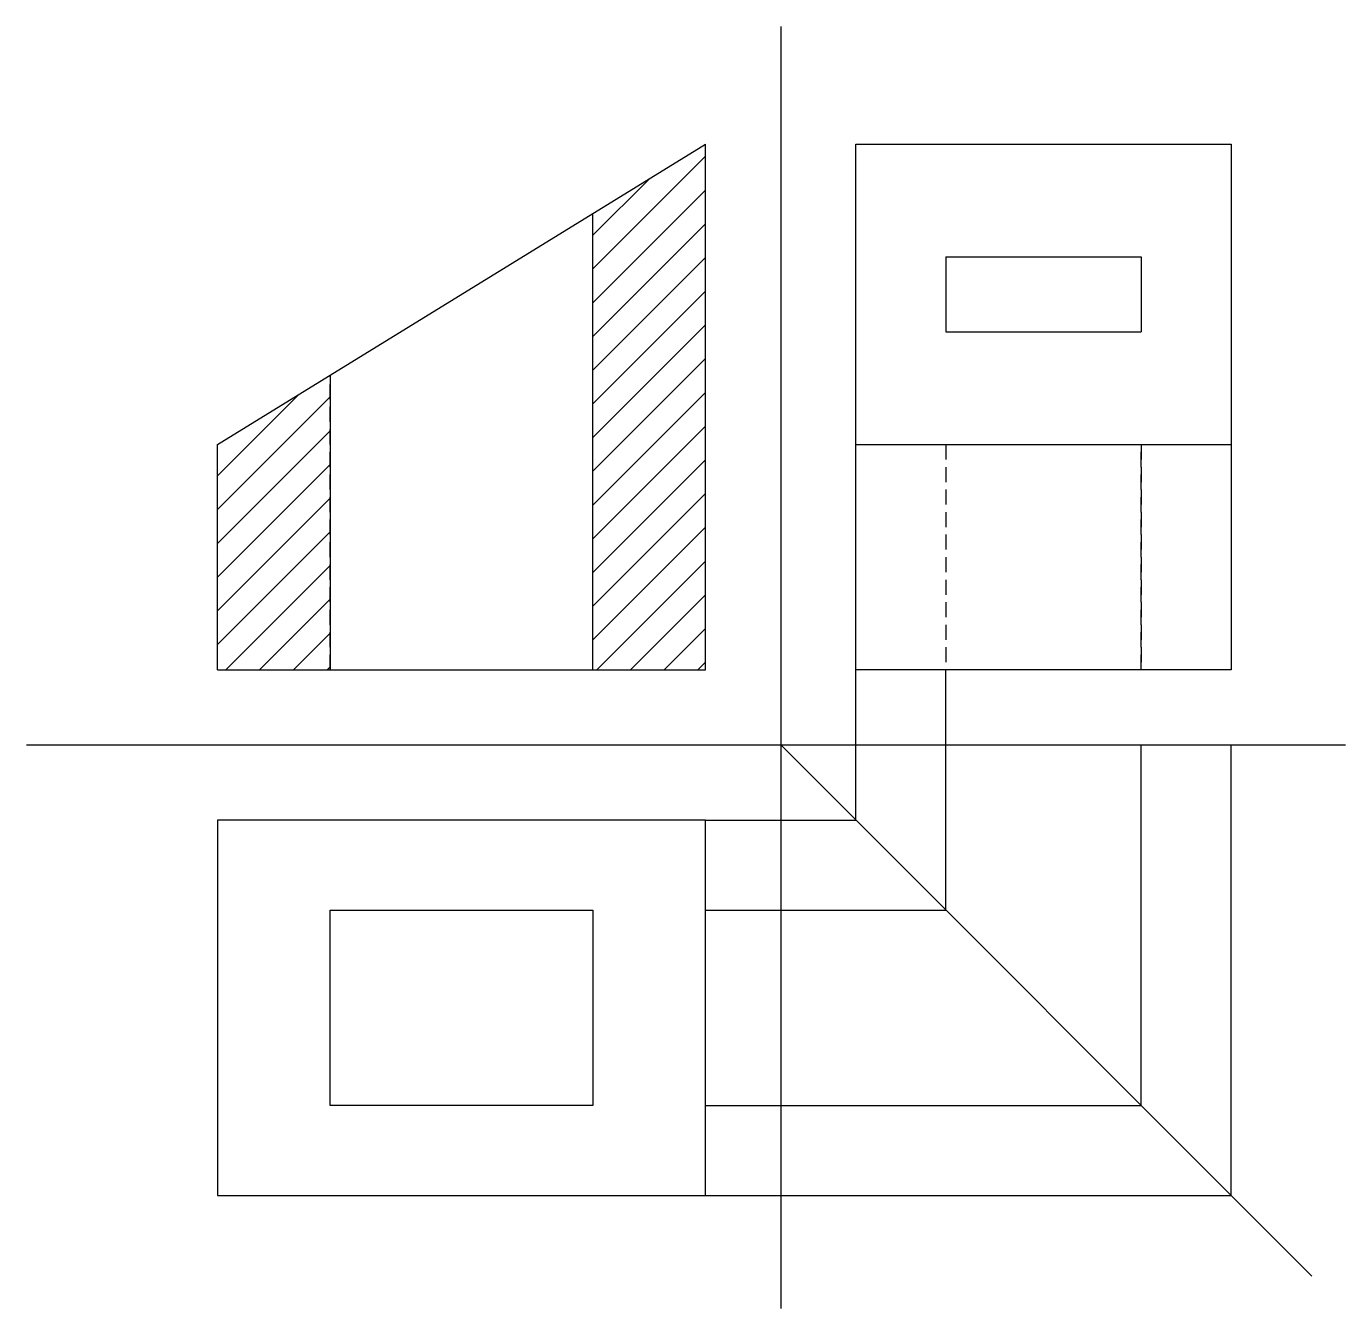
# Model space of a CAD drawing. Header units: millimetres. Extents: x 3925 to 4100, y 1365 to 1536.
import ezdxf

# ---------------------------------------------------------------- set-up
doc = ezdxf.new("R2010")
doc.units = ezdxf.units.MM
doc.linetypes.add('JIS_02_2.0', pattern=[3, 2, -1])

msp = doc.modelspace()

# ---------------------------------------------------------------- hatches: boundary and pattern name
at = {"linetype": 'JIS_02_2.0'}
h = msp.add_hatch(dxfattribs=at)
h.set_pattern_fill('ANSI31', color=256)
h.paths.add_polyline_path([(3965.08, 1489.43), (3950.08, 1480.2), (3950.08, 1450.2), (3965.08, 1450.2)])
h.paths.add_polyline_path([(4015.08, 1520.2), (4000.08, 1510.96), (4000.08, 1450.2), (4015.08, 1450.2)])

# ---------------------------------------------------------------- linework, layer by layer
at = {"color": 116, "true_color": 0x136734}
for p, q in [((4025.08, 1535.86), (4025.08, 1365.16)), ((4035.08, 1430.2), (4035.08, 1450.2)), ((4047.08, 1418.2), (4047.08, 1450.2)), ((3924.62, 1440.2), (4100.32, 1440.2)), ((4025.08, 1440.2), (4095.8, 1369.48)), ((4073.08, 1392.2), (4073.08, 1440.2)), ((4085.08, 1380.2), (4085.08, 1440.2)), ((4015.08, 1430.2), (4035.08, 1430.2)), ((4015.08, 1418.2), (4047.08, 1418.2)), ((4015.08, 1392.2), (4073.08, 1392.2)), ((4015.08, 1380.2), (4085.08, 1380.2))]:
    msp.add_line(p, q, dxfattribs=at)
for p, q in [((3950.08, 1480.2), (4015.08, 1520.2)), ((4015.08, 1450.2), (4015.08, 1520.2)), ((4035.08, 1450.2), (4035.08, 1520.2)), ((4035.08, 1520.2), (4085.08, 1520.2)), ((4085.08, 1520.2), (4085.08, 1450.2)), ((4000.08, 1450.2), (4000.08, 1510.96)), ((4047.08, 1505.2), (4047.08, 1495.2)), ((4047.08, 1505.2), (4073.08, 1505.2)), ((4073.08, 1505.2), (4073.08, 1495.2)), ((4047.08, 1495.2), (4073.08, 1495.2)), ((3965.08, 1489.43), (3965.08, 1450.2)), ((3950.08, 1450.2), (3950.08, 1480.2)), ((4035.08, 1480.2), (4085.08, 1480.2)), ((3950.08, 1450.2), (4015.08, 1450.2)), ((3965.08, 1450.2), (4000.08, 1450.2)), ((4085.08, 1450.2), (4035.08, 1450.2)), ((4015.08, 1430.2), (3950.08, 1430.2)), ((3950.08, 1430.2), (3950.08, 1380.2)), ((4015.08, 1380.2), (4015.08, 1430.2)), ((3965.08, 1392.2), (3965.08, 1418.2)), ((3965.08, 1418.2), (4000.08, 1418.2)), ((4000.08, 1418.2), (4000.08, 1392.2)), ((4000.08, 1392.2), (3965.08, 1392.2)), ((3950.08, 1380.2), (4015.08, 1380.2))]:
    msp.add_line(p, q)
at = {"linetype": 'JIS_02_2.0'}
for p, q in [((4000.08, 1450.2), (4000.08, 1510.96)), ((3965.08, 1450.2), (3965.08, 1489.43)), ((4047.08, 1480.2), (4047.08, 1450.2)), ((4073.08, 1480.2), (4073.08, 1450.2)), ((4073.08, 1450.2), (4073.08, 1480.2))]:
    msp.add_line(p, q, dxfattribs=at)

doc.saveas('drawing.dxf')
